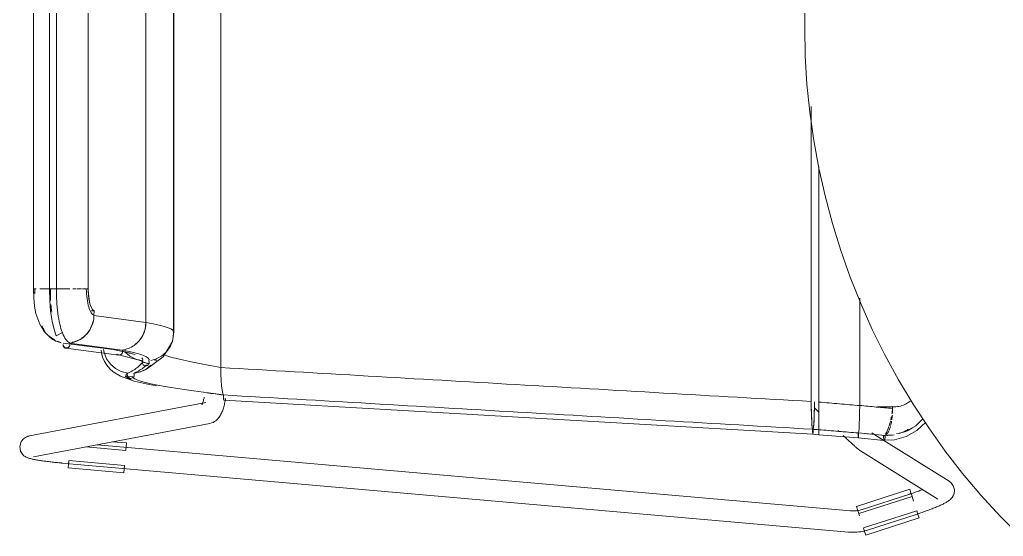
# Model space of a CAD drawing. Header units: millimetres. Extents: x 79795 to 317870, y -36033 to 97293.
# Drawn here: x 229448 to 230002, y 30772 to 31064 of the extents above; entities that cross this region are included whole.
import ezdxf

# ---------------------------------------------------------------- set-up
doc = ezdxf.new("R2010")
doc.units = ezdxf.units.MM
doc.header["$MEASUREMENT"] = 0
doc.layers.add('I-FURN', color=8, linetype='CONTINUOUS', lineweight=9)

msp = doc.modelspace()

# ---------------------------------------------------------------- linework, layer by layer
at = {"layer": 'I-FURN'}
for p, q in [((229561.52, 31251.03), (229561.52, 30867.63)), ((229561.52, 30867.63), (229561.52, 31251.03)), ((229535.02, 31231.72), (229535.02, 30886.93)), ((229535.02, 30886.93), (229535.02, 31231.72)), ((229519.42, 31225.68), (229519.42, 30892.97)), ((229519.42, 30892.97), (229519.42, 31225.68)), ((229456.06, 31206.75), (229456.06, 30911.9)), ((229465.09, 31206.75), (229465.09, 30911.9)), ((229469.06, 30911.9), (229469.06, 31206.75)), ((229486.9, 31206.75), (229486.9, 30911.9)), ((229486.96, 30911.9), (229486.96, 31206.75)), ((229535.18, 30887.47), (229535.18, 31192.27)), ((229890.65, 31067.96), (229890.56, 31059.33)), ((229890.56, 31059.33), (229890.88, 31043.33)), ((229890.88, 31043.33), (229891.84, 31027.36)), ((229891.84, 31027.36), (229893.44, 31011.44)), ((229894.26, 31014.65), (229894.26, 30848.38)), ((229894.26, 30848.38), (229894.26, 31014.65)), ((229893.44, 31011.44), (229895.67, 30995.6)), ((229895.67, 30995.6), (229898.53, 30979.86)), ((229898.53, 30979.86), (229902.03, 30964.25)), ((229898.57, 30980.94), (229898.57, 30848.11)), ((229898.57, 30848.11), (229898.57, 30980.94)), ((229902.03, 30964.25), (229906.14, 30948.78)), ((229906.14, 30948.78), (229910.87, 30933.5)), ((229910.87, 30933.5), (229916.2, 30918.42)), ((229916.2, 30918.42), (229922.14, 30903.56)), ((229456.06, 30911.9), (229456.17, 30906.87)), ((229456.06, 30911.9), (229456.23, 30911.9)), ((229457.55, 30911.9), (229456.07, 30911.9)), ((229456.17, 30906.87), (229456.68, 30902.05)), ((229462.16, 30911.9), (229459.58, 30911.9)), ((229462.31, 30911.9), (229465.34, 30911.9)), ((229465.34, 30911.9), (229462.32, 30911.9)), ((229465.09, 30911.9), (229465.19, 30905.36)), ((229465.09, 30911.9), (229465.16, 30911.9)), ((229468.95, 30911.9), (229465.1, 30911.9)), ((229465.16, 30911.9), (229465.36, 30911.9)), ((229465.36, 30911.9), (229465.67, 30911.9)), ((229465.67, 30911.9), (229466.06, 30911.9)), ((229466.06, 30911.9), (229466.51, 30911.9)), ((229466.51, 30911.9), (229467, 30911.9)), ((229467, 30911.9), (229467.5, 30911.9)), ((229467.5, 30911.9), (229467.97, 30911.9)), ((229467.97, 30911.9), (229468.39, 30911.9)), ((229468.39, 30911.9), (229468.72, 30911.9)), ((229468.72, 30911.9), (229468.95, 30911.9)), ((229469.03, 30911.9), (229472.84, 30911.9)), ((229472.84, 30911.9), (229469.03, 30911.9)), ((229476.59, 30911.9), (229473.03, 30911.9)), ((229480.06, 30911.9), (229478.22, 30911.9)), ((229483.05, 30911.9), (229480.58, 30911.9)), ((229485.37, 30911.9), (229483.63, 30911.9)), ((229487.07, 30908.86), (229486.96, 30911.9)), ((229487.38, 30906.01), (229487.07, 30908.86)), ((229456.68, 30902.05), (229457.47, 30898.01)), ((229465.19, 30905.36), (229465.68, 30899.24)), ((229487.89, 30903.52), (229487.38, 30906.01)), ((229488.57, 30901.54), (229487.89, 30903.52)), ((229489.35, 30900.19), (229488.57, 30901.54)), ((229921.54, 30846.17), (229921.54, 30906.72)), ((229921.54, 30906.72), (229921.54, 30846.17)), ((229922.14, 30903.56), (229928.66, 30888.95)), ((229457.47, 30898.01), (229459.59, 30891.97)), ((229465.68, 30899.24), (229466.52, 30893.62)), ((229488.55, 30899.55), (229490.21, 30899.55)), ((229488.55, 30899.55), (229490.2, 30899.55)), ((229490.21, 30899.55), (229489.35, 30900.19)), ((229490.15, 30896.83), (229490.21, 30899.55)), ((229519.42, 30892.97), (229490.15, 30896.83)), ((229459.59, 30891.97), (229461.98, 30888.08)), ((229466.52, 30893.62), (229467.62, 30888.93)), ((229518.95, 30889.2), (229519.42, 30892.97)), ((229461.98, 30888.08), (229464.28, 30885.61)), ((229464.28, 30885.61), (229468.17, 30882.93)), ((229467.62, 30888.93), (229468.78, 30885.47)), ((229468.78, 30885.47), (229472.32, 30887.23)), ((229515.55, 30882.54), (229517.63, 30885.65)), ((229517.63, 30885.65), (229518.95, 30889.2)), ((229535.17, 30887.47), (229534.38, 30882.44)), ((229535.02, 30886.93), (229534.54, 30883.14)), ((229534.55, 30883.14), (229535.02, 30886.93)), ((229928.66, 30888.95), (229935.76, 30874.61)), ((229468.17, 30882.93), (229468.37, 30882.83)), ((229472.81, 30881.29), (229502.5, 30877.44)), ((229476.34, 30880.83), (229478.78, 30880.52)), ((229476.35, 30881.27), (229506.05, 30877.42)), ((229512.81, 30880.05), (229515.55, 30882.54)), ((229534.31, 30882.28), (229529.19, 30873.63)), ((229533.18, 30879.58), (229531.01, 30876.44)), ((229531.02, 30876.44), (229533.19, 30879.57)), ((229534.38, 30882.44), (229533.01, 30879.26)), ((229534.54, 30883.14), (229533.18, 30879.58)), ((229533.19, 30879.57), (229534.55, 30883.14)), ((229474.36, 30878.45), (229504.14, 30874.59)), ((229494.14, 30877.33), (229494.29, 30875.91)), ((229494.29, 30875.91), (229494.95, 30873.4)), ((229495.81, 30876.05), (229495.44, 30877.79)), ((229495.44, 30877.79), (229495.8, 30876.05)), ((229495.8, 30876.05), (229497.21, 30872.53)), ((229508.01, 30876.19), (229501.72, 30877.57)), ((229503.08, 30875.13), (229503.46, 30874.83)), ((229503.46, 30874.83), (229503.91, 30874.64)), ((229503.91, 30874.64), (229504.37, 30874.58)), ((229504.06, 30874.61), (229515.68, 30871.64)), ((229504.37, 30874.58), (229504.84, 30874.65)), ((229504.84, 30874.65), (229505.28, 30874.84)), ((229505.28, 30874.84), (229505.67, 30875.13)), ((229505.67, 30875.13), (229505.97, 30875.51)), ((229505.97, 30875.51), (229506.16, 30875.96)), ((229506.16, 30875.96), (229506.24, 30876.46)), ((229506.24, 30876.46), (229506.2, 30876.95)), ((229507.54, 30876.44), (229510.42, 30873.93)), ((229510.45, 30875.44), (229508.01, 30876.19)), ((229510.42, 30873.93), (229513.81, 30872.18)), ((229529.19, 30873.63), (229519.66, 30866.65)), ((229528.13, 30873.93), (229524.75, 30872.18)), ((229524.75, 30872.18), (229528.14, 30873.93)), ((229531.01, 30876.44), (229528.13, 30873.93)), ((229528.14, 30873.93), (229531.02, 30876.44)), ((229935.76, 30874.61), (229943.43, 30860.57)), ((229494.95, 30873.4), (229495.98, 30871.03)), ((229495.98, 30871.03), (229497.35, 30868.83)), ((229497.21, 30872.53), (229499.38, 30869.45)), ((229497.35, 30868.83), (229499.04, 30866.86)), ((229499.38, 30869.45), (229502.21, 30866.97)), ((229513.81, 30872.18), (229517.52, 30871.28)), ((229515.68, 30871.64), (229521, 30869.47)), ((229517.24, 30870.6), (229521.13, 30869.77)), ((229517.36, 30870.81), (229517.32, 30870.31)), ((229517.32, 30870.31), (229517.41, 30869.82)), ((229517.33, 30870.32), (229517.37, 30870.81)), ((229517.41, 30869.83), (229517.33, 30870.32)), ((229517.52, 30871.28), (229517.36, 30870.81)), ((229517.37, 30870.81), (229517.53, 30871.28)), ((229517.61, 30869.38), (229517.41, 30869.83)), ((229517.41, 30869.82), (229517.61, 30869.37)), ((229517.93, 30868.99), (229517.61, 30869.38)), ((229517.61, 30869.37), (229517.92, 30868.99)), ((229517.92, 30868.99), (229518.33, 30868.7)), ((229518.33, 30868.7), (229517.93, 30868.99)), ((229518.79, 30868.51), (229518.33, 30868.7)), ((229518.33, 30868.7), (229518.79, 30868.51)), ((229519.28, 30868.44), (229518.79, 30868.51)), ((229518.79, 30868.51), (229519.28, 30868.44)), ((229519.77, 30868.51), (229519.28, 30868.44)), ((229519.28, 30868.44), (229519.77, 30868.51)), ((229522.16, 30868.83), (229519.58, 30866.71)), ((229519.58, 30866.7), (229522.15, 30868.81)), ((229520.23, 30868.7), (229519.77, 30868.51)), ((229519.77, 30868.51), (229520.23, 30868.7)), ((229520.63, 30868.99), (229520.23, 30868.7)), ((229520.23, 30868.7), (229520.63, 30868.99)), ((229520.95, 30869.38), (229520.63, 30868.99)), ((229520.63, 30868.99), (229520.95, 30869.37)), ((229521.15, 30869.83), (229520.95, 30869.38)), ((229520.95, 30869.37), (229521.15, 30869.82)), ((229521.03, 30871.28), (229521.19, 30870.81)), ((229521.19, 30870.81), (229521.03, 30871.28)), ((229521.23, 30870.32), (229521.15, 30869.83)), ((229521.15, 30869.82), (229521.23, 30870.31)), ((229521.19, 30870.81), (229521.23, 30870.32)), ((229521.23, 30870.31), (229521.19, 30870.81)), ((229522.15, 30871.45), (229524.75, 30872.18)), ((229499.04, 30866.86), (229501, 30865.12)), ((229501, 30865.12), (229505.11, 30862.62)), ((229502.21, 30866.97), (229505.53, 30865.23)), ((229505.11, 30862.62), (229512.74, 30859.94)), ((229505.53, 30865.23), (229509.16, 30864.32)), ((229508.23, 30863.42), (229507.91, 30862.25)), ((229509.03, 30862.86), (229508.95, 30863.36)), ((229508.95, 30863.36), (229509.02, 30862.86)), ((229508.99, 30863.85), (229509.16, 30864.32)), ((229509.16, 30864.32), (229508.99, 30863.85)), ((229509.02, 30862.86), (229509.22, 30862.41)), ((229509.22, 30862.41), (229509.03, 30862.86)), ((229512.73, 30862.81), (229512.52, 30862.36)), ((229512.53, 30862.36), (229512.73, 30862.81)), ((229516.25, 30865.07), (229512.64, 30864.27)), ((229512.64, 30864.27), (229516.26, 30865.06)), ((229512.64, 30864.27), (229512.79, 30863.8)), ((229512.79, 30863.8), (229512.64, 30864.27)), ((229512.82, 30863.3), (229512.73, 30862.81)), ((229512.73, 30862.81), (229512.82, 30863.3)), ((229512.79, 30863.8), (229512.82, 30863.3)), ((229512.82, 30863.3), (229512.79, 30863.8)), ((229519.58, 30866.71), (229516.25, 30865.07)), ((229516.26, 30865.06), (229519.58, 30866.7)), ((229519.66, 30866.65), (229517.91, 30865.76)), ((229561.52, 30867.63), (229561.58, 30863.86)), ((229561.58, 30863.86), (229561.52, 30867.55)), ((229561.58, 30863.86), (229561.74, 30860.32)), ((229561.74, 30860.32), (229561.58, 30863.8)), ((229507.91, 30862.25), (229511.76, 30862.44)), ((229509.53, 30862.02), (229509.22, 30862.41)), ((229509.22, 30862.41), (229509.52, 30862.02)), ((229509.52, 30862.02), (229509.92, 30861.72)), ((229509.92, 30861.72), (229509.53, 30862.02)), ((229510.37, 30861.53), (229509.92, 30861.72)), ((229509.92, 30861.72), (229510.37, 30861.52)), ((229510.86, 30861.45), (229510.37, 30861.53)), ((229510.37, 30861.52), (229510.86, 30861.45)), ((229511.34, 30861.51), (229510.86, 30861.45)), ((229510.86, 30861.45), (229511.35, 30861.51)), ((229511.8, 30861.69), (229511.34, 30861.51)), ((229511.35, 30861.51), (229511.81, 30861.69)), ((229512.21, 30861.98), (229511.8, 30861.69)), ((229511.81, 30861.69), (229512.21, 30861.98)), ((229512.52, 30862.36), (229512.21, 30861.98)), ((229512.21, 30861.98), (229512.53, 30862.36)), ((229512.74, 30859.94), (229521.26, 30858.05)), ((229521.26, 30858.05), (229525.33, 30857.32)), ((229561.74, 30860.32), (229561.97, 30857.22)), ((229561.98, 30857.19), (229561.74, 30860.28)), ((229561.97, 30857.22), (229562.29, 30854.73)), ((229562.29, 30854.72), (229561.98, 30857.19)), ((229943.43, 30860.57), (229951.66, 30846.85)), ((229562.29, 30854.73), (229562.65, 30852.98)), ((229562.65, 30852.98), (229562.29, 30854.72)), ((229562.65, 30852.98), (229563.05, 30852.08)), ((229563.05, 30852.08), (229562.65, 30852.98)), ((229563.04, 30851.61), (229563.03, 30851.11)), ((229563.03, 30851.11), (229563.04, 30851.6)), ((229563.05, 30852.08), (229563.04, 30851.61)), ((229563.04, 30851.6), (229563.05, 30852.08)), ((229553.16, 30847.81), (229453.87, 30828.99)), ((229550.93, 30846.59), (229550.95, 30846.61)), ((229550.95, 30846.61), (229550.99, 30846.69)), ((229550.99, 30846.69), (229551.04, 30846.77)), ((229551.04, 30846.77), (229551.11, 30846.93)), ((229551.11, 30846.93), (229551.2, 30847.12)), ((229551.2, 30847.12), (229551.29, 30847.35)), ((229551.29, 30847.35), (229551.4, 30847.62)), ((229551.4, 30847.62), (229551.5, 30847.92)), ((229551.5, 30847.92), (229551.61, 30848.26)), ((229551.61, 30848.26), (229551.72, 30848.63)), ((229551.72, 30848.63), (229551.83, 30849.02)), ((229551.83, 30849.02), (229551.93, 30849.44)), ((229551.93, 30849.44), (229552.04, 30849.89)), ((229552.04, 30849.89), (229552.14, 30850.36)), ((229552.14, 30850.36), (229552.23, 30850.85)), ((229563.03, 30851.11), (229563.04, 30850.62)), ((229563.04, 30850.61), (229563.03, 30851.11)), ((229563.04, 30850.62), (229563.06, 30850.16)), ((229563.06, 30850.16), (229563.04, 30850.61)), ((229563.06, 30850.16), (229563.1, 30849.78)), ((229563.09, 30849.77), (229563.06, 30850.16)), ((229563.14, 30849.47), (229563.09, 30849.77)), ((229563.1, 30849.78), (229563.14, 30849.48)), ((229563.24, 30849.21), (229563.3, 30849.27)), ((229563.3, 30849.27), (229563.24, 30849.21)), ((229895.15, 30829.92), (229563.24, 30849.21)), ((229563.26, 30845.34), (229563.43, 30845.97)), ((229563.35, 30849.46), (229563.39, 30849.75)), ((229563.39, 30849.74), (229563.35, 30849.45)), ((229563.39, 30849.75), (229563.42, 30850.13)), ((229563.42, 30850.12), (229563.39, 30849.74)), ((229563.43, 30845.97), (229563.59, 30846.62)), ((229563.59, 30846.62), (229563.75, 30847.27)), ((229563.75, 30847.27), (229563.89, 30847.94)), ((229563.89, 30847.94), (229564.02, 30848.62)), ((229564.02, 30848.62), (229564.15, 30849.31)), ((229564.15, 30849.31), (229564.27, 30850.02)), ((229894.26, 30848.38), (229894.28, 30844.59)), ((229896.02, 30844.58), (229896.05, 30848.26)), ((229898.57, 30848.11), (229898.57, 30844.32)), ((229898.57, 30844.32), (229898.57, 30848.11)), ((229921.54, 30846.05), (229921.51, 30842.41)), ((229921.52, 30842.41), (229921.54, 30846.17)), ((229951.66, 30846.85), (229960.43, 30833.47)), ((229561.08, 30840.19), (229561.41, 30840.73)), ((229561.41, 30840.73), (229561.7, 30841.27)), ((229561.7, 30841.27), (229561.97, 30841.82)), ((229561.97, 30841.82), (229562.22, 30842.38)), ((229562.22, 30842.38), (229562.46, 30842.95)), ((229562.46, 30842.95), (229562.68, 30843.53)), ((229562.68, 30843.53), (229562.88, 30844.12)), ((229562.88, 30844.12), (229563.08, 30844.73)), ((229563.08, 30844.73), (229563.26, 30845.34)), ((229894.28, 30844.59), (229894.36, 30841.03)), ((229894.36, 30841.03), (229894.49, 30837.9)), ((229895.82, 30837.91), (229895.94, 30841.03)), ((229895.86, 30844.92), (229898.57, 30842.31)), ((229895.94, 30841.03), (229896.02, 30844.58)), ((229898.45, 30840.76), (229898.45, 30844.32)), ((229898.45, 30844.32), (229898.45, 30840.76)), ((229898.56, 30837.62), (229898.57, 30840.76)), ((229898.57, 30840.75), (229898.56, 30837.63)), ((229898.57, 30844.32), (229898.57, 30840.76)), ((229898.57, 30840.76), (229898.57, 30844.32)), ((229921.44, 30838.87), (229921.51, 30842.31)), ((229921.51, 30842.31), (229921.44, 30838.87)), ((229931.58, 30845.46), (229941.34, 30845.46)), ((229940.09, 30845.52), (229940.09, 30844.47)), ((229456.1, 30817.2), (229555.4, 30836.02)), ((229555.4, 30836.02), (229556.38, 30836.28)), ((229556.38, 30836.28), (229557.28, 30836.64)), ((229557.28, 30836.64), (229558.07, 30837.08)), ((229558.07, 30837.08), (229558.76, 30837.56)), ((229558.76, 30837.56), (229559.35, 30838.07)), ((229559.35, 30838.07), (229559.87, 30838.59)), ((229559.87, 30838.59), (229560.32, 30839.12)), ((229560.32, 30839.12), (229560.73, 30839.65)), ((229560.73, 30839.65), (229561.08, 30840.19)), ((229894.49, 30837.9), (229894.65, 30835.39)), ((229894.65, 30835.39), (229894.84, 30833.65)), ((229895.46, 30833.67), (229895.65, 30835.42)), ((229895.65, 30835.42), (229895.82, 30837.91)), ((229898.47, 30835.14), (229898.46, 30837.64)), ((229898.46, 30837.64), (229898.47, 30835.14)), ((229898.49, 30833.39), (229898.47, 30835.14)), ((229898.47, 30835.14), (229898.49, 30833.39)), ((229898.55, 30835.12), (229898.53, 30833.38)), ((229898.53, 30833.37), (229898.55, 30835.12)), ((229898.56, 30837.62), (229898.55, 30835.12)), ((229898.55, 30835.12), (229898.56, 30837.62)), ((229921.18, 30833.3), (229921.33, 30835.77)), ((229921.32, 30835.73), (229921.18, 30833.29)), ((229921.33, 30835.77), (229921.44, 30838.87)), ((229921.44, 30838.81), (229921.33, 30835.77)), ((229953.17, 30834.75), (229957.39, 30838.78)), ((229953.75, 30832.07), (229958.75, 30836.67)), ((229894.84, 30833.65), (229895.05, 30832.76)), ((229895.05, 30832.76), (229895.04, 30832.29)), ((229895.04, 30832.29), (229895.04, 30831.79)), ((229895.04, 30831.79), (229895.05, 30831.3)), ((229895.05, 30831.3), (229895.06, 30830.85)), ((229895.06, 30830.85), (229895.07, 30830.47)), ((229895.07, 30830.47), (229895.1, 30830.17)), ((229895.1, 30830.17), (229895.12, 30829.99)), ((229895.12, 30829.99), (229895.15, 30829.92)), ((229895.15, 30829.92), (229895.18, 30829.99)), ((229895.15, 30829.92), (229898.51, 30829.65)), ((229895.18, 30829.99), (229895.21, 30830.18)), ((229895.21, 30830.18), (229895.23, 30830.47)), ((229895.23, 30830.47), (229895.25, 30830.86)), ((229895.25, 30832.76), (229895.46, 30833.67)), ((229895.26, 30832.29), (229895.25, 30832.76)), ((229895.25, 30830.86), (229895.26, 30831.31)), ((229895.26, 30831.8), (229895.26, 30832.29)), ((229895.26, 30831.31), (229895.26, 30831.8)), ((229898.5, 30832.02), (229898.5, 30832.49)), ((229898.5, 30832.49), (229898.5, 30832.02)), ((229898.5, 30831.53), (229898.5, 30832.02)), ((229898.5, 30832.02), (229898.5, 30831.52)), ((229898.5, 30831.04), (229898.5, 30831.53)), ((229898.5, 30831.52), (229898.5, 30831.03)), ((229898.5, 30830.58), (229898.5, 30831.04)), ((229898.5, 30831.03), (229898.5, 30830.58)), ((229898.5, 30830.2), (229898.5, 30830.58)), ((229898.5, 30830.58), (229898.5, 30830.2)), ((229898.51, 30829.91), (229898.5, 30830.2)), ((229898.5, 30830.2), (229898.51, 30829.9)), ((229898.52, 30830.2), (229898.51, 30829.9)), ((229898.51, 30829.9), (229898.52, 30830.19)), ((229898.51, 30829.72), (229898.51, 30829.91)), ((229898.51, 30829.9), (229898.51, 30829.72)), ((229898.51, 30829.9), (229898.51, 30829.71)), ((229898.51, 30829.71), (229898.51, 30829.9)), ((229898.51, 30829.72), (229898.51, 30829.65)), ((229898.51, 30829.65), (229898.51, 30829.72)), ((229898.51, 30829.71), (229898.51, 30829.65)), ((229898.51, 30829.65), (229898.51, 30829.71)), ((229920.71, 30827.82), (229898.51, 30829.65)), ((229898.53, 30833.38), (229898.52, 30832.49)), ((229898.52, 30832.48), (229898.53, 30833.37)), ((229898.52, 30832.49), (229898.52, 30832.02)), ((229898.52, 30832.01), (229898.52, 30832.48)), ((229898.52, 30832.02), (229898.52, 30831.52)), ((229898.52, 30831.52), (229898.52, 30832.01)), ((229898.52, 30831.52), (229898.52, 30831.03)), ((229898.52, 30831.03), (229898.52, 30831.52)), ((229898.52, 30831.03), (229898.52, 30830.58)), ((229898.52, 30830.57), (229898.52, 30831.03)), ((229898.52, 30830.58), (229898.52, 30830.2)), ((229898.52, 30830.19), (229898.52, 30830.57)), ((229909.75, 30831.55), (229909.25, 30832.03)), ((229920.62, 30830.66), (229920.61, 30830.18)), ((229920.61, 30830.19), (229920.62, 30830.66)), ((229920.61, 30829.69), (229920.61, 30830.19)), ((229920.61, 30830.18), (229920.61, 30829.69)), ((229920.61, 30829.69), (229920.61, 30829.2)), ((229920.61, 30829.2), (229920.61, 30829.69)), ((229920.8, 30830.67), (229921, 30831.56)), ((229921, 30831.56), (229920.8, 30830.67)), ((229920.81, 30830.2), (229920.8, 30830.67)), ((229920.8, 30830.67), (229920.81, 30830.2)), ((229920.81, 30829.7), (229920.81, 30830.2)), ((229920.81, 30830.2), (229920.81, 30829.71)), ((229920.81, 30829.71), (229920.81, 30829.21)), ((229920.81, 30829.21), (229920.81, 30829.7)), ((229921, 30831.56), (229921.18, 30833.3)), ((229921.17, 30833.28), (229921, 30831.56)), ((229934.83, 30826.68), (229928.35, 30830.74)), ((229947.34, 30831.39), (229953.17, 30834.75)), ((229947.74, 30828.68), (229953.75, 30832.07)), ((229960.43, 30833.47), (229969.72, 30820.45)), ((229449.11, 30825.86), (229448.28, 30823.11)), ((229449.11, 30825.86), (229450.43, 30827.43)), ((229450.43, 30827.43), (229451.52, 30828.18)), ((229451.52, 30828.18), (229452.32, 30828.56)), ((229452.32, 30828.56), (229452.94, 30828.77)), ((229452.94, 30828.77), (229453.45, 30828.91)), ((229453.45, 30828.91), (229453.87, 30828.99)), ((229916.33, 30786.73), (229491.98, 30824.01)), ((229508.46, 30825.06), (229500.56, 30825.75)), ((229508.46, 30825.06), (229508.28, 30823.02)), ((229912.72, 30828.74), (229912.24, 30829.19)), ((229913.2, 30828.29), (229912.72, 30828.74)), ((229913.67, 30827.85), (229913.2, 30828.29)), ((229914.13, 30827.42), (229913.67, 30827.85)), ((229914.59, 30826.99), (229914.13, 30827.42)), ((229915.03, 30826.58), (229914.59, 30826.99)), ((229915.47, 30826.18), (229915.03, 30826.58)), ((229915.89, 30825.79), (229915.47, 30826.18)), ((229916.31, 30825.4), (229915.89, 30825.79)), ((229916.71, 30825.04), (229916.31, 30825.4)), ((229917.1, 30824.68), (229916.71, 30825.04)), ((229917.48, 30824.34), (229917.1, 30824.68)), ((229917.84, 30824.01), (229917.48, 30824.34)), ((229918.19, 30823.69), (229917.84, 30824.01)), ((229920.61, 30829.2), (229920.62, 30828.74)), ((229920.62, 30828.75), (229920.61, 30829.2)), ((229920.66, 30828.07), (229920.64, 30828.37)), ((229920.64, 30828.36), (229920.66, 30828.07)), ((229920.66, 30828.07), (229920.69, 30827.88)), ((229920.69, 30827.89), (229920.66, 30828.07)), ((229920.71, 30827.82), (229920.69, 30827.89)), ((229920.69, 30827.88), (229920.71, 30827.82)), ((229920.71, 30827.82), (229920.74, 30827.89)), ((229920.74, 30827.89), (229920.71, 30827.82)), ((229935.2, 30826.4), (229920.71, 30827.82)), ((229920.74, 30827.89), (229920.76, 30828.08)), ((229920.78, 30828.38), (229920.76, 30828.08)), ((229920.76, 30828.08), (229920.78, 30828.37)), ((229920.78, 30828.37), (229920.8, 30828.76)), ((229920.8, 30828.76), (229920.78, 30828.38)), ((229920.8, 30828.76), (229920.81, 30829.21)), ((229920.81, 30829.21), (229920.8, 30828.76)), ((229934.31, 30826.52), (229941.22, 30826.81)), ((229971.93, 30803.43), (229935.17, 30826.47)), ((229941.22, 30826.81), (229947.74, 30828.68)), ((229448.28, 30823.11), (229448.76, 30820.35)), ((229448.76, 30820.35), (229449.8, 30818.69)), ((229449.8, 30818.69), (229450.71, 30817.84)), ((229485.61, 30822.8), (229508.09, 30820.83)), ((229508.28, 30823.02), (229508.1, 30820.95)), ((229918.53, 30823.39), (229918.19, 30823.69)), ((229918.85, 30823.1), (229918.53, 30823.39)), ((229919.16, 30822.83), (229918.85, 30823.1)), ((229919.45, 30822.57), (229919.16, 30822.83)), ((229919.73, 30822.33), (229919.45, 30822.57)), ((229920, 30822.1), (229919.73, 30822.33)), ((229920.25, 30821.89), (229920, 30822.1)), ((229920.49, 30821.68), (229920.25, 30821.89)), ((229920.72, 30821.5), (229920.49, 30821.68)), ((229920.95, 30821.32), (229920.72, 30821.5)), ((229921.17, 30821.14), (229920.95, 30821.32)), ((229921.4, 30820.97), (229921.17, 30821.14)), ((229921.65, 30820.78), (229921.4, 30820.97)), ((229921.98, 30820.57), (229921.65, 30820.78)), ((229921.98, 30820.57), (229965.56, 30793.26)), ((229969.72, 30820.45), (229979.53, 30807.81)), ((229450.71, 30817.84), (229451.41, 30817.36)), ((229451.41, 30817.36), (229451.97, 30817.05)), ((229451.97, 30817.05), (229452.45, 30816.84)), ((229452.45, 30816.84), (229452.88, 30816.67)), ((229452.88, 30816.67), (229453.28, 30816.53)), ((229453.28, 30816.53), (229453.68, 30816.4)), ((229453.68, 30816.4), (229454.07, 30816.29)), ((229454.07, 30816.29), (229454.47, 30816.18)), ((229454.47, 30816.18), (229454.89, 30816.08)), ((229454.89, 30816.08), (229455.32, 30815.98)), ((229455.32, 30815.98), (229455.76, 30815.88)), ((229455.76, 30815.88), (229456.22, 30815.78)), ((229456.22, 30815.78), (229456.7, 30815.69)), ((229456.7, 30815.69), (229457.19, 30815.59)), ((229457.19, 30815.59), (229457.71, 30815.5)), ((229457.71, 30815.5), (229458.24, 30815.4)), ((229458.24, 30815.4), (229458.79, 30815.31)), ((229458.79, 30815.31), (229459.36, 30815.22)), ((229459.36, 30815.22), (229459.94, 30815.13)), ((229459.94, 30815.13), (229460.55, 30815.03)), ((229460.55, 30815.03), (229461.17, 30814.94)), ((229461.17, 30814.94), (229461.8, 30814.85)), ((229461.8, 30814.85), (229462.45, 30814.77)), ((229462.45, 30814.77), (229463.11, 30814.68)), ((229463.11, 30814.68), (229463.79, 30814.59)), ((229463.79, 30814.59), (229464.48, 30814.51)), ((229464.48, 30814.51), (229465.18, 30814.42)), ((229465.18, 30814.42), (229465.88, 30814.34)), ((229465.88, 30814.34), (229466.6, 30814.26)), ((229466.6, 30814.26), (229467.33, 30814.18)), ((229467.33, 30814.18), (229468.06, 30814.1)), ((229468.06, 30814.1), (229468.8, 30814.02)), ((229468.8, 30814.02), (229469.55, 30813.95)), ((229469.55, 30813.95), (229470.29, 30813.88)), ((229470.29, 30813.88), (229471.04, 30813.81)), ((229471.04, 30813.81), (229471.8, 30813.74)), ((229471.8, 30813.74), (229471.95, 30813.72)), ((229471.95, 30813.72), (229915.28, 30774.78)), ((229475.56, 30810.91), (229475.74, 30812.95)), ((229475.74, 30812.95), (229475.92, 30815.02)), ((229507.34, 30812.38), (229475.93, 30815.14)), ((229506.97, 30808.15), (229475.56, 30810.91)), ((229507.15, 30810.19), (229506.97, 30808.15)), ((229507.33, 30812.26), (229507.15, 30810.19)), ((229979.53, 30807.81), (229989.84, 30795.57)), ((229973.06, 30802.54), (229971.93, 30803.43)), ((229973.06, 30802.54), (229974.28, 30800.81)), ((229949.75, 30798.91), (229919.74, 30789.22)), ((229949.7, 30796.19), (229922.88, 30787.47)), ((229950.03, 30796.29), (229949.7, 30796.19)), ((229949.75, 30798.91), (229950.38, 30796.95)), ((229950.72, 30796.52), (229950.03, 30796.29)), ((229950.38, 30796.95), (229951.02, 30794.98)), ((229951.41, 30796.75), (229950.72, 30796.52)), ((229952.1, 30796.98), (229951.41, 30796.75)), ((229952.78, 30797.22), (229952.1, 30796.98)), ((229953.45, 30797.45), (229952.78, 30797.22)), ((229954.11, 30797.69), (229953.45, 30797.45)), ((229954.77, 30797.92), (229954.11, 30797.69)), ((229955.42, 30798.16), (229954.77, 30797.92)), ((229956.05, 30798.39), (229955.42, 30798.16)), ((229956.68, 30798.63), (229956.05, 30798.39)), ((229974.69, 30796.61), (229974.17, 30795.23)), ((229974.28, 30800.81), (229974.87, 30798.58)), ((229974.87, 30798.58), (229974.69, 30796.61)), ((229921.05, 30785.17), (229951.05, 30794.86)), ((229951.89, 30792.29), (229951.09, 30794.77)), ((229968.49, 30790.61), (229968.02, 30790.38)), ((229968.95, 30790.84), (229968.49, 30790.61)), ((229969.39, 30791.07), (229968.95, 30790.84)), ((229969.81, 30791.3), (229969.39, 30791.07)), ((229970.22, 30791.53), (229969.81, 30791.3)), ((229970.62, 30791.76), (229970.22, 30791.53)), ((229971.01, 30792), (229970.62, 30791.76)), ((229971.4, 30792.26), (229971.01, 30792)), ((229971.79, 30792.54), (229971.4, 30792.26)), ((229972.19, 30792.85), (229971.79, 30792.54)), ((229972.62, 30793.22), (229972.19, 30792.85)), ((229973.09, 30793.68), (229972.62, 30793.22)), ((229973.61, 30794.31), (229973.09, 30793.68)), ((229974.17, 30795.23), (229973.61, 30794.31)), ((229989.84, 30795.57), (230000.63, 30783.76)), ((229916.35, 30786.73), (229916.33, 30786.73)), ((229917.01, 30786.68), (229916.35, 30786.73)), ((229917.67, 30786.67), (229917.01, 30786.68)), ((229918.33, 30786.67), (229917.67, 30786.67)), ((229918.99, 30786.71), (229918.33, 30786.67)), ((229919.65, 30786.77), (229918.99, 30786.71)), ((229920.31, 30786.86), (229919.65, 30786.77)), ((229920.37, 30787.27), (229919.74, 30789.22)), ((229920.96, 30786.98), (229920.31, 30786.86)), ((229921.01, 30785.29), (229920.37, 30787.27)), ((229921.61, 30787.12), (229920.96, 30786.98)), ((229921.46, 30783.91), (229921.08, 30785.08)), ((229922.25, 30787.28), (229921.61, 30787.12)), ((229922.88, 30787.47), (229922.25, 30787.28)), ((229953.66, 30786.79), (229923.65, 30777.11)), ((229953.7, 30786.68), (229954.33, 30784.7)), ((229954.6, 30785.17), (229953.87, 30784.92)), ((229955.34, 30785.41), (229954.6, 30785.17)), ((229956.07, 30785.66), (229955.34, 30785.41)), ((229956.8, 30785.91), (229956.07, 30785.66)), ((229957.53, 30786.17), (229956.8, 30785.91)), ((229958.24, 30786.42), (229957.53, 30786.17)), ((229958.95, 30786.67), (229958.24, 30786.42)), ((229959.65, 30786.93), (229958.95, 30786.67)), ((229960.34, 30787.18), (229959.65, 30786.93)), ((229961.01, 30787.44), (229960.34, 30787.18)), ((229961.68, 30787.69), (229961.01, 30787.44)), ((229962.33, 30787.95), (229961.68, 30787.69)), ((229962.97, 30788.2), (229962.33, 30787.95)), ((229963.6, 30788.45), (229962.97, 30788.2)), ((229964.21, 30788.7), (229963.6, 30788.45)), ((229964.8, 30788.94), (229964.21, 30788.7)), ((229965.38, 30789.19), (229964.8, 30788.94)), ((229965.94, 30789.43), (229965.38, 30789.19)), ((229966.49, 30789.67), (229965.94, 30789.43)), ((229967.02, 30789.91), (229966.49, 30789.67)), ((229967.53, 30790.15), (229967.02, 30789.91)), ((229968.02, 30790.38), (229967.53, 30790.15)), ((229954.97, 30782.75), (229924.96, 30773.06)), ((229926.59, 30776.06), (229953.41, 30784.77)), ((229953.87, 30784.92), (229953.41, 30784.77)), ((229954.33, 30784.7), (229954.97, 30782.75)), ((230000.63, 30783.76), (230011.88, 30772.38)), ((229915.28, 30774.78), (229916.41, 30774.7)), ((229916.41, 30774.7), (229917.56, 30774.67)), ((229917.56, 30774.67), (229918.7, 30774.68)), ((229918.7, 30774.68), (229919.84, 30774.74)), ((229919.84, 30774.74), (229920.98, 30774.85)), ((229920.98, 30774.85), (229922.11, 30775)), ((229922.11, 30775), (229923.23, 30775.19)), ((229923.23, 30775.19), (229924.35, 30775.43)), ((229924.33, 30775.02), (229923.69, 30776.99)), ((229924.96, 30773.06), (229924.33, 30775.02)), ((229924.35, 30775.43), (229925.46, 30775.72)), ((229925.46, 30775.72), (229926.55, 30776.05)), ((229926.55, 30776.05), (229926.59, 30776.06))]:
    msp.add_line(p, q, dxfattribs=at)
for centre, major_axis, ratio, start_param, end_param in [((229460.33, 30911.9), (0, 12.4), 0.287441, 1.577933, 1.79101), ((229471.81, 30911.9), (-15.75, 0), 0.000004, 2.669107, 2.851347), ((229504.36, 30893.1), (0, 15.78), 0.955139, 3.737469, 4.704147), ((229504.36, 30893.1), (0, 15.78), 0.955139, 3.495799, 3.737346), ((229504.37, 30876.54), (0, 1.96), 0.955139, 2.379629, 4.923331), ((229504.36, 30893.1), (0, 15.78), 0.955139, 3.254129, 3.495629)]:
    msp.add_ellipse(centre, major_axis=major_axis, ratio=ratio, start_param=start_param, end_param=end_param, dxfattribs=at)
for points in [[(229456.34, 30907.3), (229456.21, 30908.74), (229456.15, 30910.26), (229456.15, 30911.8)], [(229465.73, 30905.3), (229465.62, 30907.45), (229465.59, 30909.62), (229465.63, 30911.81)], [(229490.13, 30897.08), (229489.58, 30897.21), (229488.48, 30898.15), (229487.08, 30901.47), (229486.12, 30906.27), (229485.86, 30910.01), (229485.83, 30911.9)], [(229486.9, 30911.9), (229486.9, 30911.87), (229486.9, 30911.84), (229486.9, 30911.8)], [(229486.91, 30911.06), (229486.96, 30908.28), (229487.32, 30905.74), (229487.85, 30903.52)], [(229466.31, 30898.75), (229466.13, 30900.16), (229465.96, 30901.61), (229465.85, 30903.09)], [(229476.35, 30881.27), (229477.59, 30881.42), (229479.96, 30882), (229483.3, 30883.76), (229486.14, 30886.29), (229488.33, 30889.43), (229489.75, 30893.04), (229490.11, 30895.54), (229490.15, 30896.83)], [(229476.36, 30881.47), (229475.63, 30881.82), (229474.22, 30883.13), (229472.96, 30885.6), (229472.39, 30887.06)], [(229535.02, 30886.93), (229535.12, 30887.11), (229535.17, 30887.29), (229535.17, 30887.47)], [(229471.47, 30881.73), (229470.79, 30881.89), (229470.11, 30882.1), (229469.46, 30882.35)], [(229481.86, 30883.25), (229480.6, 30882.55), (229479.24, 30882.15), (229477.85, 30881.81)], [(229513.37, 30874.82), (229511.48, 30875.48), (229508.67, 30876.14), (229505.63, 30876.8)], [(229521.03, 30871.28), (229521.58, 30872.31), (229519.61, 30874.35), (229511.55, 30876.4), (229506.05, 30877.42)], [(229517.53, 30871.28), (229517.82, 30871.83), (229517.68, 30872.37), (229517.11, 30872.92)], [(229525.5, 30871.68), (229525.03, 30871.73), (229524.56, 30871.79), (229524.1, 30871.84)], [(229727.77, 30857.96), (229672.3, 30861.16), (229616.88, 30864.35), (229561.52, 30867.55)], [(229894.26, 30848.38), (229838.73, 30851.57), (229783.2, 30854.77), (229727.77, 30857.96)], [(229563.04, 30852.09), (229559.92, 30852.49), (229556.76, 30852.88), (229553.64, 30853.28)], [(229563.05, 30852.08), (229618.29, 30848.86), (229728.88, 30842.42), (229839.65, 30835.98), (229895.05, 30832.76)], [(229910.07, 30847.08), (229906.24, 30847.42), (229902.41, 30847.77), (229898.57, 30848.11)], [(229921.54, 30846.05), (229917.72, 30846.39), (229913.89, 30846.74), (229910.07, 30847.08)], [(229940.09, 30844.47), (229937.07, 30844.73), (229930.92, 30845.27), (229924.68, 30845.86), (229921.54, 30846.17)], [(229939.93, 30840.75), (229939.85, 30839.85), (229939.75, 30838.97), (229939.63, 30838.12)], [(229939.68, 30841.63), (229939.74, 30842.1), (229939.8, 30842.58), (229939.84, 30843.06)], [(229940.09, 30844.47), (229940.09, 30843.52), (229940.05, 30842.6), (229939.99, 30841.69)], [(229941.61, 30845.46), (229941.11, 30845.45), (229940.6, 30845.47), (229940.09, 30845.52)], [(229938.18, 30834.69), (229938.43, 30835.49), (229938.66, 30836.37), (229938.87, 30837.29)], [(229939.49, 30837.27), (229939.35, 30836.42), (229939.18, 30835.62), (229938.99, 30834.88)], [(229939.03, 30837.94), (229939.17, 30838.59), (229939.31, 30839.26), (229939.43, 30839.94)], [(229898.52, 30832.49), (229897.94, 30832.53), (229896.78, 30832.62), (229895.63, 30832.71), (229895.05, 30832.76)], [(229895.25, 30832.76), (229895.27, 30832.17), (229895.26, 30830.66), (229895.19, 30829.92), (229895.15, 30829.92)], [(229898.5, 30832.49), (229897.96, 30832.54), (229896.88, 30832.63), (229895.79, 30832.72), (229895.25, 30832.76)], [(229898.52, 30832.48), (229902.24, 30832.18), (229909.67, 30831.58), (229917.1, 30830.97), (229920.8, 30830.67)], [(229935.76, 30829.23), (229933.32, 30829.47), (229928.36, 30829.95), (229923.33, 30830.43), (229920.8, 30830.67)], [(229927.7, 30829.95), (229925.42, 30830.18), (229923.11, 30830.41), (229920.8, 30830.64)], [(229934.45, 30826.58), (229934.5, 30826.62), (229934.59, 30826.74), (229934.73, 30827.04), (229934.84, 30827.43), (229934.94, 30827.88), (229935, 30828.37), (229935.03, 30828.87), (229935.03, 30829.19), (229935.03, 30829.34)], [(229937.93, 30831.78), (229937.6, 30831.09), (229936.9, 30829.94), (229936.15, 30829.38), (229935.76, 30829.23)], [(229936.11, 30830.24), (229936.44, 30830.65), (229936.76, 30831.17), (229937.07, 30831.82)], [(229936.59, 30829.27), (229937.49, 30829.29), (229938.39, 30829.35), (229939.28, 30829.45)], [(229937.19, 30832.06), (229937.48, 30832.7), (229937.76, 30833.44), (229938.02, 30834.26)], [(229941.04, 30829.58), (229939.81, 30829.39), (229938.55, 30829.35), (229937.29, 30829.34)], [(229938.81, 30834.22), (229938.61, 30833.49), (229938.37, 30832.85), (229938.12, 30832.25)]]:
    msp.add_open_spline(points, degree=3, dxfattribs=at)
for points, knots in [([(229472.32, 30887.23), (229471.78, 30888.65), (229470.78, 30891.98), (229469.69, 30898.05), (229469.06, 30904.87), (229468.99, 30909.5), (229469.03, 30911.81)], [0.3397465, 0.3397465, 0.3397465, 0.3397465, 0.5, 0.6666667, 0.8333333, 0.997869, 0.997869, 0.997869, 0.997869]), ([(229460.9, 30891.03), (229461.08, 30890.52), (229461.65, 30889.17), (229462.39, 30887.91), (229462.92, 30887.19)], [0.260519, 0.260519, 0.260519, 0.260519, 0.3333333, 0.4544474, 0.4544474, 0.4544474, 0.4544474]), ([(229489.59, 30893.3), (229489.27, 30892.06), (229487.84, 30888.54), (229485.38, 30885.24), (229483.23, 30884.1)], [-0.8333333, -0.8333333, -0.8333333, -0.8333333, -0.6666667, -0.3333333, -0.3333333, -0.3333333, -0.3333333]), ([(229535.17, 30887.47), (229535.18, 30888.3), (229532.79, 30890.13), (229525.15, 30891.96), (229519.42, 30892.97)], [0.0892847, 0.0892847, 0.0892847, 0.0892847, 0.5, 1, 1, 1, 1]), ([(229463.55, 30886.4), (229464.34, 30885.45), (229466.15, 30883.78), (229468.97, 30882.18), (229470.88, 30881.71), (229471.62, 30881.55)], [0.5, 0.5, 0.5, 0.5, 0.6666667, 0.8333333, 0.9365189, 0.9365189, 0.9365189, 0.9365189]), ([(229472.76, 30880.41), (229472.76, 30880.27), (229472.78, 30880.05), (229472.85, 30879.76), (229472.94, 30879.49), (229473.13, 30879.17), (229473.41, 30878.85), (229473.77, 30878.62), (229474.12, 30878.48), (229474.43, 30878.44), (229474.7, 30878.43), (229474.97, 30878.47), (229475.22, 30878.54), (229475.47, 30878.65), (229475.78, 30878.84), (229476.11, 30879.17), (229476.35, 30879.56), (229476.46, 30879.92), (229476.51, 30880.18), (229476.53, 30880.34), (229476.53, 30880.41)], [0.1111111, 0.1111111, 0.1111111, 0.1111111, 0.1666667, 0.1944444, 0.2222222, 0.2777778, 0.3333333, 0.3888889, 0.4444444, 0.4791667, 0.5138889, 0.5486111, 0.5833333, 0.6180556, 0.6527778, 0.7222222, 0.7916667, 0.8263889, 0.8611111, 0.8888889, 0.8888889, 0.8888889, 0.8888889]), ([(229476.44, 30880.02), (229476.4, 30879.9), (229476.3, 30879.67), (229476.02, 30879.25), (229475.48, 30878.8), (229474.6, 30878.55), (229473.82, 30878.77), (229473.31, 30879.17), (229473.01, 30879.55), (229472.82, 30880.01), (229472.79, 30880.34), (229472.78, 30880.51)], [-0.8125, -0.8125, -0.8125, -0.8125, -0.765625, -0.71875, -0.625, -0.5, -0.375, -0.3125, -0.25, -0.1875, -0.125, -0.125, -0.125, -0.125]), ([(229561.52, 30867.63), (229556.14, 30868.6), (229545.36, 30870.55), (229534.64, 30872.98), (229530.4, 30874.44), (229529.25, 30874.93)], [0, 0, 0, 0, 0.25, 0.5, 0.625, 0.625, 0.625, 0.625]), ([(229509.16, 30864.32), (229511.56, 30865.48), (229514.99, 30867.58), (229516.77, 30869.67), (229517.24, 30870.6)], [0, 0, 0, 0, 0.5, 0.9025383, 0.9025383, 0.9025383, 0.9025383]), ([(229512.64, 30864.27), (229515.05, 30865.44), (229517.71, 30867.07), (229519.38, 30868.7), (229519.77, 30869.15)], [0, 0, 0, 0, 0.5, 0.6963068, 0.6963068, 0.6963068, 0.6963068]), ([(229511.36, 30860.55), (229510.73, 30860.79), (229507.83, 30862.04), (229507.6, 30863.3), (229509.16, 30864.32)], [0.6929173, 0.6929173, 0.6929173, 0.6929173, 0.75, 1, 1, 1, 1]), ([(229563.05, 30852.08), (229555.5, 30853.09), (229540.29, 30855.13), (229521.85, 30858.18), (229513.55, 30860.61), (229511.95, 30862.04), (229511.76, 30862.44)], [0, 0, 0, 0, 0.25, 0.5, 0.75, 0.8499411, 0.8499411, 0.8499411, 0.8499411]), ([(229895.05, 30832.76), (229894.91, 30833.03), (229894.7, 30834.42), (229894.48, 30837.78), (229894.35, 30840.95), (229894.28, 30844.55), (229894.26, 30847.1), (229894.26, 30848.38)], [-1, -1, -1, -1, -0.666667, -0.5, -0.333333, -0.166667, 0, 0, 0, 0]), ([(229896.05, 30848.26), (229896.04, 30845.75), (229895.99, 30841.98), (229895.82, 30837.8), (229895.6, 30834.45), (229895.39, 30833.05), (229895.25, 30832.76)], [-0.996036, -0.996036, -0.996036, -0.996036, -0.6666667, -0.5, -0.3333333, 0, 0, 0, 0]), ([(229949.98, 30848.63), (229949.08, 30847.86), (229946.08, 30845.93), (229942.48, 30845.3), (229940.09, 30845.52)], [0.5, 0.5, 0.5, 0.5, 0.6666667, 1, 1, 1, 1]), ([(229895.15, 30829.92), (229895.13, 30829.92), (229895.1, 30830.06), (229895.07, 30830.45), (229895.06, 30830.83), (229895.04, 30831.29), (229895.04, 30831.79), (229895.04, 30832.29), (229895.05, 30832.61), (229895.05, 30832.76)], [-0.498493, -0.498493, -0.498493, -0.498493, -0.375, -0.3125, -0.25, -0.1875, -0.125, -0.0625, 0, 0, 0, 0]), ([(229898.5, 30832.49), (229902.19, 30832.19), (229907.53, 30831.74), (229912.86, 30831.3), (229914.51, 30831.17)], [0, 0, 0, 0, 0.5, 0.7233886, 0.7233886, 0.7233886, 0.7233886]), ([(229951.22, 30833.44), (229950.33, 30832.87), (229947.51, 30831.21), (229944.4, 30830.59), (229942.26, 30830.31)], [0.591443, 0.591443, 0.591443, 0.591443, 0.6666667, 0.8236682, 0.8236682, 0.8236682, 0.8236682]), ([(229943.36, 30830.31), (229944.71, 30830.7), (229946.67, 30831.43), (229948.5, 30832.44), (229949.07, 30832.79)], [0.2297626, 0.2297626, 0.2297626, 0.2297626, 0.3333333, 0.3824546, 0.3824546, 0.3824546, 0.3824546]), ([(229935.76, 30829.23), (229935.78, 30829.09), (229935.81, 30828.81), (229935.83, 30828.38), (229935.82, 30828.01), (229935.79, 30827.72), (229935.76, 30827.45), (229935.71, 30827.2), (229935.65, 30826.97), (229935.58, 30826.78), (229935.48, 30826.58), (229935.4, 30826.48), (229935.35, 30826.45)], [0, 0, 0, 0, 0.0555556, 0.1111111, 0.1666667, 0.1944444, 0.2222222, 0.2777778, 0.3055556, 0.3333333, 0.3888889, 0.4444444, 0.4444444, 0.4444444, 0.4444444])]:
    msp.add_open_spline(points, degree=3, knots=knots, dxfattribs=at)

doc.saveas('drawing.dxf')
